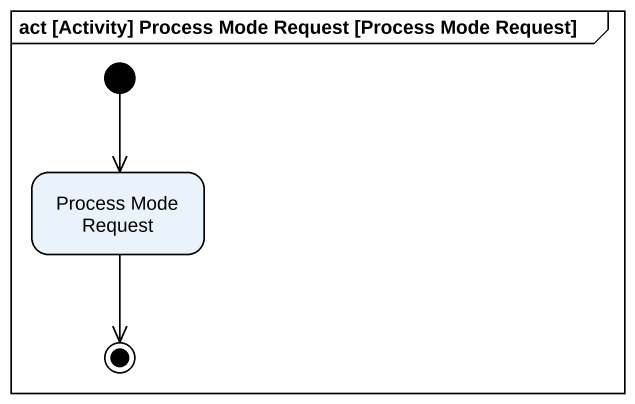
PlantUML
@startuml
mainframe act [Activity] Process Mode Request [Process Mode Request]
hide empty description
state "Process Mode Request" as Process_Mode_Request
[*] --> Process_Mode_Request
Process_Mode_Request --> [*]
@enduml
